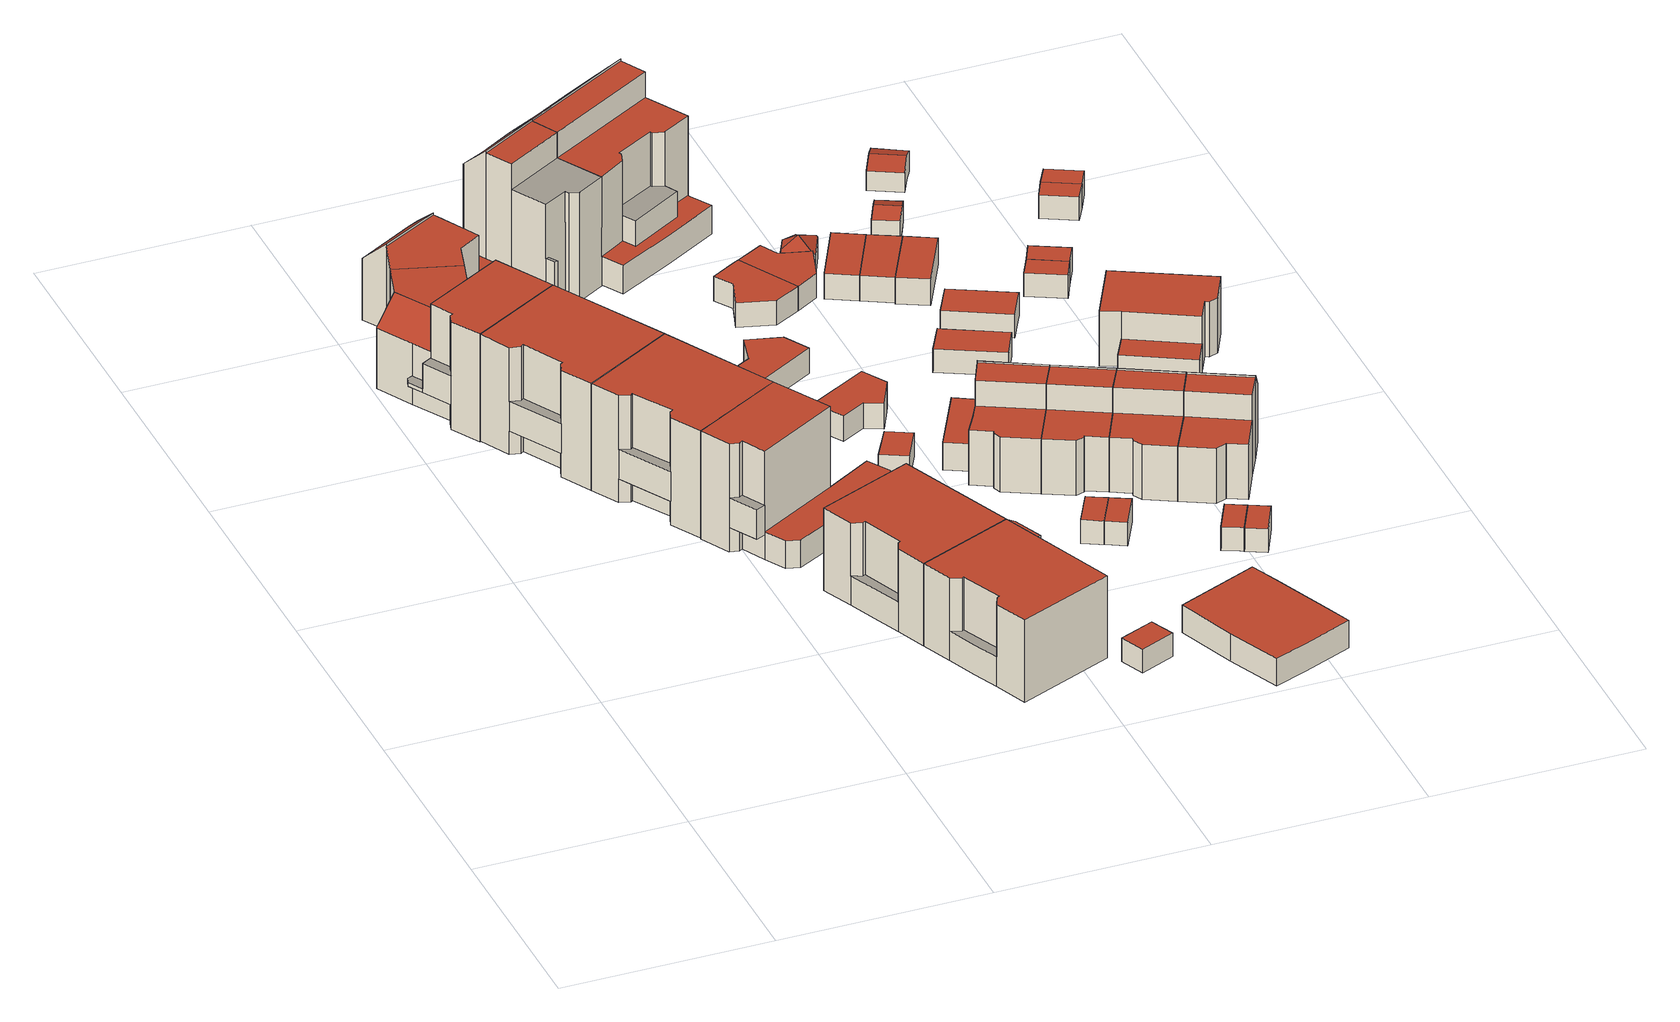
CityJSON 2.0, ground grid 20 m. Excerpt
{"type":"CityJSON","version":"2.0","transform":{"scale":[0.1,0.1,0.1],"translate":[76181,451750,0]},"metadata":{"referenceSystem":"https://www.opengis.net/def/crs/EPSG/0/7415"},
"CityObjects":{
"building1":{"type":"Building","attributes":{"Volume":1127.69,"Dakoppervlakte":120.77,"Muuroppervlakte":469.24,"Vloeroppervlakte":121.33,"hoogte_Z_max_in_m_NAP":11.77,"GEB_DOEL":"woonfunctie","dateOfConstruction":"1982-01-01","measuredHeight":10.97},"geometry":[{"type":"Solid","lod":"2","boundaries":[[[[0,1,2,3,4,5,6,7,8,9,10,11,12,13]],[[14,15,16,17,18,19,20,21]],[[22,23,24,25,26,27]],[[28,29,30,31,32]],[[33,34,35,36,37,38]],[[39,40,41,42,43,44,45]],[[46,47,48,49,50,51,52]],[[53,54,55,56,57]],[[44,43,29,20,11,10]],[[45,44,10,9]],[[9,8,24,39,45]],[[52,51,27,5,4]],[[52,4,3,46]],[[3,2,47,46]],[[25,24,8,7]],[[26,6,5,27]],[[49,23,22,50]],[[50,22,27,51]],[[2,1,55,54,47]],[[56,55,1,0,16,38]],[[21,20,29,28,35]],[[15,33,38,16]],[[33,15,14,34]],[[34,14,21,35]],[[36,35,28,32]],[[37,36,32,57,56,38]],[[48,47,54,53]],[[49,48,53,57,40,39,24,23]],[[40,57,32,31,41]],[[31,30,42,41]],[[42,30,29,43]],[[18,17,16,0,13]],[[20,19,12,11]],[[13,12,19,18]],[[7,6,26,25]]]],"semantics":{"surfaces":[{"type":"GroundSurface"},{"type":"OuterCeilingSurface"},{"type":"OuterFloorSurface"},{"type":"RoofSurface"},{"type":"WallSurface"}],"values":[[0,1,2,2,2,3,3,3,4,4,4,4,4,4,4,4,4,4,4,4,4,4,4,4,4,4,4,4,4,4,4,4,4,4,4]]}}]},
"building2":{"type":"Building","attributes":{"Volume":1275.59,"Dakoppervlakte":115.92,"Muuroppervlakte":490.89,"Vloeroppervlakte":115.92,"hoogte_Z_max_in_m_NAP":11.77,"GEB_DOEL":"woonfunctie","dateOfConstruction":"1982-01-01","measuredHeight":10.88},"geometry":[{"type":"Solid","lod":"2","boundaries":[[[[58,59,60,61,62,63,64,65,66,67]],[[68,69,70,71,72,73]],[[74,75,76,77,78,79]],[[44,80,81,82,83,84,85,86,87,45]],[[66,44,45,67]],[[65,73,75,80,44,66]],[[59,58,87,86]],[[87,58,67,45]],[[75,73,72,76]],[[80,75,74,81]],[[74,79,82,81]],[[78,83,82,79]],[[78,77,84,83]],[[84,77,76,85]],[[69,63,62,70]],[[64,63,69,68]],[[68,73,65,64]],[[61,60,72,71]],[[62,61,71,70]],[[85,76,72,60,59,86]]]],"semantics":{"surfaces":[{"type":"GroundSurface"},{"type":"OuterCeilingSurface"},{"type":"OuterFloorSurface"},{"type":"RoofSurface"},{"type":"WallSurface"}],"values":[[0,1,2,3,4,4,4,4,4,4,4,4,4,4,4,4,4,4,4,4]]}}]},
"building3":{"type":"Building","attributes":{"Volume":1245.16,"Dakoppervlakte":112.79,"Muuroppervlakte":485.67,"Vloeroppervlakte":112.79,"hoogte_Z_max_in_m_NAP":11.77,"GEB_DOEL":"woonfunctie","dateOfConstruction":"1982-01-01","measuredHeight":10.91},"geometry":[{"type":"Solid","lod":"2","boundaries":[[[[58,88,89,90,91,92,93,94,95,59]],[[96,97,98,99,100,101,102]],[[103,104,105,106,107,108,109]],[[86,110,111,112,113,114,115,116,117,87]],[[58,59,86,87]],[[95,98,106,110,86,59]],[[116,89,88,117]],[[117,88,58,87]],[[106,98,97,107]],[[110,106,105,111]],[[111,105,104,112]],[[109,113,112,104,103]],[[109,108,114,113]],[[107,115,114,108]],[[92,102,101,100,93]],[[100,99,94,93]],[[95,94,99,98]],[[97,96,91,90]],[[92,91,96,102]],[[116,115,107,97,90,89]]]],"semantics":{"surfaces":[{"type":"GroundSurface"},{"type":"OuterCeilingSurface"},{"type":"OuterFloorSurface"},{"type":"RoofSurface"},{"type":"WallSurface"}],"values":[[0,1,2,3,4,4,4,4,4,4,4,4,4,4,4,4,4,4,4,4]]}}]},
"building4":{"type":"Building","attributes":{"Volume":776.02,"Dakoppervlakte":104.14,"Muuroppervlakte":393.37,"Vloeroppervlakte":104.14,"hoogte_Z_max_in_m_NAP":11.77,"GEB_DOEL":"woonfunctie","dateOfConstruction":"1982-01-01","measuredHeight":10.94},"geometry":[{"type":"Solid","lod":"2","boundaries":[[[[118,119,120,121,122,123,124,125,126,127,128,129,130,131,132,133]],[[134,135,136,137,138]],[[139,140,141,142,143]],[[117,116,144,145,146,147,148]],[[149,150,151,152,153,154,155,156,157,158,159]],[[122,121,117,148,152]],[[120,116,117,121]],[[143,144,116,120,119,135]],[[152,151,123,122]],[[155,154,131,130]],[[126,125,149,159]],[[124,150,149,125]],[[150,124,123,151]],[[143,135,134,139]],[[138,153,140,139,134]],[[148,147,140,153,152]],[[144,143,142,145]],[[145,142,141,146]],[[141,140,147,146]],[[133,132,138,137]],[[137,136,118,133]],[[135,119,118,136]],[[154,153,138,132,131]],[[127,126,159,158,157,156,155,130,129,128]]]],"semantics":{"surfaces":[{"type":"GroundSurface"},{"type":"OuterCeilingSurface"},{"type":"OuterFloorSurface"},{"type":"RoofSurface"},{"type":"WallSurface"}],"values":[[0,1,2,3,3,4,4,4,4,4,4,4,4,4,4,4,4,4,4,4,4,4,4,4]]}}]},
"building5":{"type":"Building","attributes":{"Volume":1349.61,"Dakoppervlakte":141.58,"Muuroppervlakte":656.15,"Vloeroppervlakte":163.37,"hoogte_Z_max_in_m_NAP":14.6,"GEB_DOEL":"woonfunctie","dateOfConstruction":"1982-01-01","measuredHeight":13.87},"geometry":[{"type":"Solid","lod":"2","boundaries":[[[[160,161,162,163,164,165,166,167,168,169,170,171,172,173,174,175,176,177,178,179,180,181,182,183,184,185]],[[186,187,188,189,190,191,192,193,194,195]],[[27,26,196,197,198,199]],[[200,201,202,203,204,205,206]],[[207,208,209,210]],[[211,212,213,214,215,216,217,218,219,220,221,222]],[[52,51,223,224,225,226,227]],[[219,228,229,230,231,232,233,234,235,236,222,221,220]],[[237,238,239,240]],[[241,242,243,244,245]],[[246,247,248,249,250]],[[182,181,52,227]],[[181,180,27,51,52]],[[177,176,230,229]],[[232,231,230,176,175,174]],[[174,173,233,232]],[[27,180,179,26]],[[26,179,178,196]],[[197,196,178,177,229]],[[197,229,228,198]],[[205,204,170,169]],[[205,169,168,206]],[[168,167,200,206]],[[201,200,167,166]],[[173,172,209,208,233]],[[172,171,210,209]],[[203,207,210,171,170,204]],[[239,201,166,165,240]],[[243,242,217,193,185,184]],[[182,227,245,244,183]],[[165,164,246,250,240]],[[163,189,211,247,246,164]],[[211,189,188,212]],[[212,188,187,213]],[[186,214,213,187]],[[215,214,186,195]],[[216,215,195,194]],[[217,216,194,193]],[[211,222,248,247]],[[241,226,218,217,242]],[[250,249,237,240]],[[239,238,202,201]],[[235,234,207,203,202]],[[234,233,208,207]],[[202,238,237,236,235]],[[248,222,236,237,249]],[[51,27,199,223]],[[199,198,224,223]],[[219,225,224,198,228]],[[226,225,219,218]],[[245,227,226,241]],[[190,189,163,162]],[[192,160,185,193]],[[192,191,161,160]],[[190,162,161,191]],[[183,244,243,184]]]],"semantics":{"surfaces":[{"type":"GroundSurface"},{"type":"OuterCeilingSurface"},{"type":"OuterFloorSurface"},{"type":"RoofSurface"},{"type":"WallSurface"}],"values":[[0,1,2,2,2,2,3,3,3,3,3,4,4,4,4,4,4,4,4,4,4,4,4,4,4,4,4,4,4,4,4,4,4,4,4,4,4,4,4,4,4,4,4,4,4,4,4,4,4,4,4,4,4,4,4,4]]}}]},
"building6":{"type":"Building","attributes":{"Volume":985.12,"Dakoppervlakte":114.82,"Muuroppervlakte":378.46,"Vloeroppervlakte":119.73,"hoogte_Z_max_in_m_NAP":9.31,"GEB_DOEL":"woonfunctie","dateOfConstruction":"1982-01-01","measuredHeight":8.45},"geometry":[{"type":"Solid","lod":"2","boundaries":[[[[251,252,253,254,255,256,257]],[[258,259,260,261,262,263,264]],[[265,266,267,268,269,270,271,272,273,274]],[[257,273,272,251]],[[274,273,257,256]],[[255,265,274,256]],[[266,265,255,254,261]],[[263,262,261,254,253,252]],[[270,269,258,264]],[[264,263,271,270]],[[266,261,260,267]],[[260,259,268,267]],[[269,268,259,258]],[[271,263,252,251,272]]]],"semantics":{"surfaces":[{"type":"GroundSurface"},{"type":"OuterFloorSurface"},{"type":"RoofSurface"},{"type":"WallSurface"}],"values":[[0,1,2,3,3,3,3,3,3,3,3,3,3,3]]}}]},
"building7":{"type":"Building","attributes":{"Volume":991.6,"Dakoppervlakte":116.48,"Muuroppervlakte":378.32,"Vloeroppervlakte":121.43,"hoogte_Z_max_in_m_NAP":9.31,"GEB_DOEL":"woonfunctie","dateOfConstruction":"1982-01-01","measuredHeight":8.39},"geometry":[{"type":"Solid","lod":"2","boundaries":[[[[275,276,277,278,251,257,279]],[[280,281,282,283,284,285,286]],[[273,272,287,288,289,290,291,292,293,294]],[[276,275,293,292,286]],[[279,294,293,275]],[[294,279,257,273]],[[273,257,251,272]],[[286,285,284,278,277,276]],[[284,283,288,287]],[[283,282,289,288]],[[289,282,281,290]],[[290,281,280,291]],[[292,291,280,286]],[[251,278,284,287,272]]]],"semantics":{"surfaces":[{"type":"GroundSurface"},{"type":"OuterFloorSurface"},{"type":"RoofSurface"},{"type":"WallSurface"}],"values":[[0,1,2,3,3,3,3,3,3,3,3,3,3,3]]}}]},
"building8":{"type":"Building","attributes":{"Volume":47.93,"Dakoppervlakte":19.26,"Muuroppervlakte":44.83,"Vloeroppervlakte":19.26,"hoogte_Z_max_in_m_NAP":3.23,"GEB_DOEL":"onbekend","dateOfConstruction":"1982-01-01","measuredHeight":2.49},"geometry":[{"type":"Solid","lod":"2","boundaries":[[[[295,296,297,298,299]],[[300,301,302,303,304]],[[297,296,303,302]],[[296,295,304,303]],[[304,295,299,300]],[[302,301,300,299,298,297]]]],"semantics":{"surfaces":[{"type":"GroundSurface"},{"type":"RoofSurface"},{"type":"WallSurface"}],"values":[[0,1,2,2,2,2]]}}]},
"building9":{"type":"Building","attributes":{"Volume":20.73,"Dakoppervlakte":8.75,"Muuroppervlakte":28.39,"Vloeroppervlakte":8.75,"hoogte_Z_max_in_m_NAP":3.23,"GEB_DOEL":"onbekend","dateOfConstruction":"1982-01-01","measuredHeight":2.37},"geometry":[{"type":"Solid","lod":"2","boundaries":[[[[305,306,307,308]],[[309,310,311,312]],[[306,311,310,307]],[[306,305,312,311]],[[309,312,305,308]],[[309,308,307,310]]]],"semantics":{"surfaces":[{"type":"GroundSurface"},{"type":"RoofSurface"},{"type":"WallSurface"}],"values":[[0,1,2,2,2,2]]}}]},
"building10":{"type":"Building","attributes":{"Volume":20.84,"Dakoppervlakte":8.75,"Muuroppervlakte":28.55,"Vloeroppervlakte":8.75,"hoogte_Z_max_in_m_NAP":3.23,"GEB_DOEL":"onbekend","dateOfConstruction":"1982-01-01","measuredHeight":2.38},"geometry":[{"type":"Solid","lod":"2","boundaries":[[[[313,314,315,316]],[[317,309,312,318]],[[316,309,317,313]],[[315,312,309,316]],[[314,318,312,315]],[[313,317,318,314]]]],"semantics":{"surfaces":[{"type":"GroundSurface"},{"type":"RoofSurface"},{"type":"WallSurface"}],"values":[[0,1,2,2,2,2]]}}]},
"building11":{"type":"Building","attributes":{"Volume":20.43,"Dakoppervlakte":8.71,"Muuroppervlakte":28.12,"Vloeroppervlakte":8.71,"hoogte_Z_max_in_m_NAP":3.23,"GEB_DOEL":"onbekend","dateOfConstruction":"1982-01-01","measuredHeight":2.35},"geometry":[{"type":"Solid","lod":"2","boundaries":[[[[319,320,321,322]],[[323,324,325,326]],[[319,322,324,323]],[[322,321,325,324]],[[320,326,325,321]],[[319,323,326,320]]]],"semantics":{"surfaces":[{"type":"GroundSurface"},{"type":"RoofSurface"},{"type":"WallSurface"}],"values":[[0,1,2,2,2,2]]}}]},
"building12":{"type":"Building","attributes":{"Volume":20.98,"Dakoppervlakte":8.71,"Muuroppervlakte":28.89,"Vloeroppervlakte":8.71,"hoogte_Z_max_in_m_NAP":3.23,"GEB_DOEL":"onbekend","dateOfConstruction":"1982-01-01","measuredHeight":2.41},"geometry":[{"type":"Solid","lod":"2","boundaries":[[[[327,328,329,330]],[[331,332,325,324]],[[328,324,325,329]],[[328,327,331,324]],[[330,332,331,327]],[[329,325,332,330]]]],"semantics":{"surfaces":[{"type":"GroundSurface"},{"type":"RoofSurface"},{"type":"WallSurface"}],"values":[[0,1,2,2,2,2]]}}]},
"building13":{"type":"Building","attributes":{"Volume":21.94,"Dakoppervlakte":9.02,"Muuroppervlakte":29.69,"Vloeroppervlakte":9.02,"hoogte_Z_max_in_m_NAP":3.39,"GEB_DOEL":"onbekend","dateOfConstruction":"1982-01-01","measuredHeight":2.43},"geometry":[{"type":"Solid","lod":"2","boundaries":[[[[333,334,335,336]],[[337,338,339,340]],[[336,337,340,333]],[[336,335,338,337]],[[338,335,334,339]],[[339,334,333,340]]]],"semantics":{"surfaces":[{"type":"GroundSurface"},{"type":"RoofSurface"},{"type":"WallSurface"}],"values":[[0,1,2,2,2,2]]}}]},
"building14":{"type":"Building","attributes":{"Volume":17.97,"Dakoppervlakte":8.02,"Muuroppervlakte":25.83,"Vloeroppervlakte":9.73,"hoogte_Z_max_in_m_NAP":3.3,"GEB_DOEL":"onbekend","dateOfConstruction":"1982-01-01","measuredHeight":2.24},"geometry":[{"type":"Solid","lod":"2","boundaries":[[[[341,342,343,344,345]],[[346,347,348,349,350]],[[343,347,346,344]],[[342,348,347,343]],[[341,349,348,342]],[[349,341,345,350]],[[345,344,346,350]]]],"semantics":{"surfaces":[{"type":"GroundSurface"},{"type":"RoofSurface"},{"type":"WallSurface"}],"values":[[0,1,2,2,2,2,2]]}}]},
"building15":{"type":"Building","attributes":{"Volume":61.75,"Dakoppervlakte":24.5,"Muuroppervlakte":52.33,"Vloeroppervlakte":24.5,"hoogte_Z_max_in_m_NAP":3.37,"GEB_DOEL":"overige gebruiksfunctie","dateOfConstruction":"1982-01-01","measuredHeight":2.52},"geometry":[{"type":"Solid","lod":"2","boundaries":[[[[351,352,353,354,355,356]],[[357,358,359,360,361,362]],[[357,356,355,358]],[[354,353,360,359]],[[353,352,361,360]],[[351,362,361,352]],[[354,359,358,355]],[[351,356,357,362]]]],"semantics":{"surfaces":[{"type":"GroundSurface"},{"type":"RoofSurface"},{"type":"WallSurface"}],"values":[[0,1,2,2,2,2,2,2]]}}]},
"building16":{"type":"Building","attributes":{"Volume":23.13,"Dakoppervlakte":9.64,"Muuroppervlakte":30.21,"Vloeroppervlakte":9.64,"hoogte_Z_max_in_m_NAP":3.23,"GEB_DOEL":"onbekend","dateOfConstruction":"1982-01-01","measuredHeight":2.4},"geometry":[{"type":"Solid","lod":"2","boundaries":[[[[363,364,365,366]],[[367,368,369,370]],[[363,366,370,369]],[[366,365,367,370]],[[364,368,367,365]],[[368,364,363,369]]]],"semantics":{"surfaces":[{"type":"GroundSurface"},{"type":"RoofSurface"},{"type":"WallSurface"}],"values":[[0,1,2,2,2,2]]}}]},
"building17":{"type":"Building","attributes":{"Volume":57.09,"Dakoppervlakte":22.67,"Muuroppervlakte":50.82,"Vloeroppervlakte":22.67,"hoogte_Z_max_in_m_NAP":3.37,"GEB_DOEL":"overige gebruiksfunctie","dateOfConstruction":"1982-01-01","measuredHeight":2.52},"geometry":[{"type":"Solid","lod":"2","boundaries":[[[[371,372,373,374,375,376,377]],[[378,379,380,381,382,383,384]],[[374,373,384,383]],[[372,378,384,373]],[[371,377,380,379]],[[377,376,381,380]],[[376,375,382,381]],[[374,383,382,375]],[[371,379,378,372]]]],"semantics":{"surfaces":[{"type":"GroundSurface"},{"type":"RoofSurface"},{"type":"WallSurface"}],"values":[[0,1,2,2,2,2,2,2,2]]}}]},
"building18":{"type":"Building","attributes":{"Volume":1522.36,"Dakoppervlakte":148.66,"Muuroppervlakte":570.08,"Vloeroppervlakte":149.57,"hoogte_Z_max_in_m_NAP":14.6,"GEB_DOEL":"woonfunctie","dateOfConstruction":"1982-01-01","measuredHeight":13.76},"geometry":[{"type":"Solid","lod":"2","boundaries":[[[[385,386,387,388,389,390,391,392,393,394,395,396,397,398]],[[399,400,401,402,403,404]],[[405,406,407,408,409,410]],[[411,412,413,414,415,416,417,418,419,420]],[[200,421,422,423,424,425,426,427,428,201]],[[239,429,430,240]],[[246,250,431,432,433,434]],[[435,436,437,438,439,440,441,442,443,444]],[[394,441,200]],[[389,388,428,427,436]],[[395,394,200,201]],[[239,240,396,395,201]],[[429,428,388,387,430]],[[387,386,432,431,430]],[[385,399,409,433,432,386]],[[434,408,400,398,397,246]],[[240,250,246,397,396]],[[409,399,404,410]],[[410,404,403,405]],[[406,402,401,407]],[[407,401,400,408]],[[433,409,408,434]],[[430,431,250,240]],[[429,239,201,428]],[[389,436,435,390]],[[394,393,442,441]],[[390,435,444,391]],[[439,412,411,440]],[[413,412,439,438]],[[413,438,437,414]],[[200,441,440,411,420,421]],[[421,420,419,422]],[[422,419,418,423]],[[423,418,417,424]],[[424,417,416,425]],[[425,416,415,426]],[[415,414,437,436,427,426]],[[385,398,400,399]],[[402,406,405,403]],[[392,391,444,443,442,393]]]],"semantics":{"surfaces":[{"type":"GroundSurface"},{"type":"OuterCeilingSurface"},{"type":"OuterFloorSurface"},{"type":"RoofSurface"},{"type":"WallSurface"}],"values":[[0,1,2,2,3,3,3,3,4,4,4,4,4,4,4,4,4,4,4,4,4,4,4,4,4,4,4,4,4,4,4,4,4,4,4,4,4,4,4,4]]}}]},
"building19":{"type":"Building","attributes":{"Volume":63.37,"Dakoppervlakte":25.28,"Muuroppervlakte":53.12,"Vloeroppervlakte":25.28,"hoogte_Z_max_in_m_NAP":3.37,"GEB_DOEL":"overige gebruiksfunctie","dateOfConstruction":"1982-01-01","measuredHeight":2.51},"geometry":[{"type":"Solid","lod":"2","boundaries":[[[[445,446,447,448,449,450,451]],[[452,453,454,455,456,457,458]],[[445,451,458,457]],[[451,450,452,458]],[[449,448,454,453]],[[448,447,455,454]],[[447,446,456,455]],[[445,457,456,446]],[[449,453,452,450]]]],"semantics":{"surfaces":[{"type":"GroundSurface"},{"type":"RoofSurface"},{"type":"WallSurface"}],"values":[[0,1,2,2,2,2,2,2,2]]}}]},
"building20":{"type":"Building","attributes":{"Volume":17.6,"Dakoppervlakte":7.41,"Muuroppervlakte":26.96,"Vloeroppervlakte":7.41,"hoogte_Z_max_in_m_NAP":3.42,"GEB_DOEL":"onbekend","dateOfConstruction":"1982-01-01","measuredHeight":2.38},"geometry":[{"type":"Solid","lod":"2","boundaries":[[[[459,460,461,462,463,464]],[[465,466,467,468,469,470]],[[461,460,465,470]],[[467,466,465,460,459,464]],[[464,463,468,467]],[[463,462,461,470,469,468]]]],"semantics":{"surfaces":[{"type":"GroundSurface"},{"type":"RoofSurface"},{"type":"WallSurface"}],"values":[[0,1,2,2,2,2]]}}]},
"building21":{"type":"Building","attributes":{"Volume":281.37,"Dakoppervlakte":99.79,"Muuroppervlakte":113.86,"Vloeroppervlakte":99.79,"hoogte_Z_max_in_m_NAP":3.74,"GEB_DOEL":"onbekend","dateOfConstruction":"1982-01-01","measuredHeight":2.82},"geometry":[{"type":"Solid","lod":"2","boundaries":[[[[471,472,473,474,475,476,477,478]],[[479,480,481,482,483,484,485,486]],[[475,481,480,476]],[[475,474,482,481]],[[474,473,483,482]],[[477,476,480,479,486,485,471,478]],[[472,471,485,484,483,473]]]],"semantics":{"surfaces":[{"type":"GroundSurface"},{"type":"RoofSurface"},{"type":"WallSurface"}],"values":[[0,1,2,2,2,2,2]]}}]},
"building22":{"type":"Building","attributes":{"Volume":450.8,"Dakoppervlakte":83.28,"Muuroppervlakte":234.37,"Vloeroppervlakte":76.89,"hoogte_Z_max_in_m_NAP":9.31,"GEB_DOEL":"woonfunctie","dateOfConstruction":"1982-01-01","measuredHeight":8.44},"geometry":[{"type":"Solid","lod":"2","boundaries":[[[[487,488,489,490,491,492,493,494,495,496,497,498]],[[499,500,501,502,503,504,505,506]],[[507,508,509,510,511,512]],[[513,514,515,516]],[[517,518,519,520]],[[504,495,494,505]],[[506,505,494,493]],[[492,499,506,493]],[[502,501,507,498,497]],[[502,497,496,503]],[[489,488,511,510]],[[488,487,512,511]],[[498,507,512,487]],[[515,514,499,492,491]],[[515,491,490,517,520]],[[490,489,510,518,517]],[[520,519,516,515]],[[509,508,500,513,516]],[[519,518,510,509,516]],[[500,508,507,501]],[[499,514,513,500]],[[495,504,503,496]]]],"semantics":{"surfaces":[{"type":"GroundSurface"},{"type":"RoofSurface"},{"type":"WallSurface"}],"values":[[0,1,1,1,1,2,2,2,2,2,2,2,2,2,2,2,2,2,2,2,2,2]]}}]},
"building23":{"type":"Building","attributes":{"Volume":18.2,"Dakoppervlakte":7.41,"Muuroppervlakte":27.89,"Vloeroppervlakte":7.41,"hoogte_Z_max_in_m_NAP":3.42,"GEB_DOEL":"onbekend","dateOfConstruction":"1982-01-01","measuredHeight":2.46},"geometry":[{"type":"Solid","lod":"2","boundaries":[[[[461,460,521,522]],[[470,523,524,465]],[[521,460,465,524]],[[460,461,470,465]],[[522,523,470,461]],[[522,521,524,523]]]],"semantics":{"surfaces":[{"type":"GroundSurface"},{"type":"RoofSurface"},{"type":"WallSurface"}],"values":[[0,1,2,2,2,2]]}}]},
"building24":{"type":"Building","attributes":{"Volume":59.03,"Dakoppervlakte":23.51,"Muuroppervlakte":51.4,"Vloeroppervlakte":23.51,"hoogte_Z_max_in_m_NAP":3.37,"GEB_DOEL":"overige gebruiksfunctie","dateOfConstruction":"1982-01-01","measuredHeight":2.51},"geometry":[{"type":"Solid","lod":"2","boundaries":[[[[451,525,526,527,528,445]],[[529,458,457,530,531,532]],[[458,451,445,457]],[[528,527,531,530]],[[526,532,531,527]],[[525,529,532,526]],[[445,528,530,457]],[[525,451,458,529]]]],"semantics":{"surfaces":[{"type":"GroundSurface"},{"type":"RoofSurface"},{"type":"WallSurface"}],"values":[[0,1,2,2,2,2,2,2]]}}]},
"building25":{"type":"Building","attributes":{"Volume":365.41,"Dakoppervlakte":60.41,"Muuroppervlakte":210.33,"Vloeroppervlakte":54.46,"hoogte_Z_max_in_m_NAP":9.31,"GEB_DOEL":"woonfunctie","dateOfConstruction":"1982-01-01","measuredHeight":8.37},"geometry":[{"type":"Solid","lod":"2","boundaries":[[[[493,492,491,490,533,534,535,536,537,538,539]],[[499,506,540,541,542,543,544]],[[545,546,515,514]],[[547,548,517,520]],[[543,536,535,544]],[[499,492,493,506]],[[539,538,541,540]],[[541,538,537,542]],[[543,542,537,536]],[[546,545,544,535,534]],[[499,514,515,491,492]],[[534,533,548,547,546]],[[533,490,517,548]],[[515,520,517,490,491]],[[547,520,515,546]],[[544,545,514,499]],[[493,539,540,506]]]],"semantics":{"surfaces":[{"type":"GroundSurface"},{"type":"RoofSurface"},{"type":"WallSurface"}],"values":[[0,1,1,1,2,2,2,2,2,2,2,2,2,2,2,2,2]]}}]},
"building26":{"type":"Building","attributes":{"Volume":19.15,"Dakoppervlakte":9.01,"Muuroppervlakte":24.01,"Vloeroppervlakte":7.66,"hoogte_Z_max_in_m_NAP":3.88,"GEB_DOEL":"onbekend","dateOfConstruction":"1982-01-01","measuredHeight":3.08},"geometry":[{"type":"Solid","lod":"2","boundaries":[[[[549,550,551,552,553,554,555,556]],[[557,558,559]],[[559,558,560]],[[561,559,562,563]],[[560,562,559]],[[564,565,557,559,561]],[[550,560,558,551]],[[560,550,549,556,563,562]],[[563,556,555,554,564,561]],[[565,564,554,553]],[[557,565,553,552]],[[552,551,558,557]]]],"semantics":{"surfaces":[{"type":"GroundSurface"},{"type":"RoofSurface"},{"type":"WallSurface"}],"values":[[0,1,1,1,1,1,2,2,2,2,2,2]]}}]},
"building27":{"type":"Building","attributes":{"Volume":50.56,"Dakoppervlakte":19.81,"Muuroppervlakte":48.57,"Vloeroppervlakte":19.81,"hoogte_Z_max_in_m_NAP":3.37,"GEB_DOEL":"overige gebruiksfunctie","dateOfConstruction":"1982-01-01","measuredHeight":2.55},"geometry":[{"type":"Solid","lod":"2","boundaries":[[[[566,567,568,569]],[[570,571,572,573]],[[570,567,566,571]],[[569,572,571,566]],[[569,568,573,572]],[[568,567,570,573]]]],"semantics":{"surfaces":[{"type":"GroundSurface"},{"type":"RoofSurface"},{"type":"WallSurface"}],"values":[[0,1,2,2,2,2]]}}]},
"building28":{"type":"Building","attributes":{"Volume":50.18,"Dakoppervlakte":20.34,"Muuroppervlakte":47.41,"Vloeroppervlakte":20.34,"hoogte_Z_max_in_m_NAP":3.32,"GEB_DOEL":"overige gebruiksfunctie","dateOfConstruction":"1982-01-01","measuredHeight":2.47},"geometry":[{"type":"Solid","lod":"2","boundaries":[[[[574,575,576,577]],[[578,579,580,581]],[[574,577,579,578]],[[577,576,580,579]],[[576,575,581,580]],[[574,578,581,575]]]],"semantics":{"surfaces":[{"type":"GroundSurface"},{"type":"RoofSurface"},{"type":"WallSurface"}],"values":[[0,1,2,2,2,2]]}}]},
"building29":{"type":"Building","attributes":{"Volume":17.2,"Dakoppervlakte":7.21,"Muuroppervlakte":26.62,"Vloeroppervlakte":7.21,"hoogte_Z_max_in_m_NAP":3.42,"GEB_DOEL":"onbekend","dateOfConstruction":"1982-01-01","measuredHeight":2.38},"geometry":[{"type":"Solid","lod":"2","boundaries":[[[[582,583,584,585,586,587]],[[588,589,590,591,592,593]],[[587,586,592,591]],[[588,593,592,586,585,584]],[[584,583,589,588]],[[587,591,590,589,583,582]]]],"semantics":{"surfaces":[{"type":"GroundSurface"},{"type":"RoofSurface"},{"type":"WallSurface"}],"values":[[0,1,2,2,2,2]]}}]},
"building30":{"type":"Building","attributes":{"Volume":17.28,"Dakoppervlakte":7.21,"Muuroppervlakte":26.75,"Vloeroppervlakte":7.21,"hoogte_Z_max_in_m_NAP":3.42,"GEB_DOEL":"onbekend","dateOfConstruction":"1982-01-01","measuredHeight":2.4},"geometry":[{"type":"Solid","lod":"2","boundaries":[[[[594,595,584,583]],[[596,589,588,597]],[[594,583,589,596]],[[583,584,588,589]],[[588,584,595,597]],[[597,595,594,596]]]],"semantics":{"surfaces":[{"type":"GroundSurface"},{"type":"RoofSurface"},{"type":"WallSurface"}],"values":[[0,1,2,2,2,2]]}}]},
"building31":{"type":"Building","attributes":{"Volume":390.07,"Dakoppervlakte":64.29,"Muuroppervlakte":216.94,"Vloeroppervlakte":58.01,"hoogte_Z_max_in_m_NAP":9.31,"GEB_DOEL":"woonfunctie","dateOfConstruction":"1982-01-01","measuredHeight":8.39},"geometry":[{"type":"Solid","lod":"2","boundaries":[[[[598,599,536,535,534,533,600,601,602,603,604]],[[605,606,607,608,544,543,609]],[[610,611,546,545]],[[612,613,548,547]],[[603,602,608,607]],[[544,535,536,543]],[[599,598,605,609]],[[605,598,604,606]],[[603,607,606,604]],[[611,610,608,602,601]],[[534,535,544,545,546]],[[612,611,601,600,613]],[[548,613,600,533]],[[547,548,533,534,546]],[[612,547,546,611]],[[545,544,608,610]],[[609,543,536,599]]]],"semantics":{"surfaces":[{"type":"GroundSurface"},{"type":"RoofSurface"},{"type":"WallSurface"}],"values":[[0,1,1,1,2,2,2,2,2,2,2,2,2,2,2,2,2]]}}]},
"building32":{"type":"Building","attributes":{"Volume":50.44,"Dakoppervlakte":19.57,"Muuroppervlakte":48.87,"Vloeroppervlakte":19.57,"hoogte_Z_max_in_m_NAP":3.37,"GEB_DOEL":"overige gebruiksfunctie","dateOfConstruction":"1982-01-01","measuredHeight":2.58},"geometry":[{"type":"Solid","lod":"2","boundaries":[[[[614,567,566,615]],[[571,570,616,617]],[[566,567,570,571]],[[567,614,616,570]],[[614,615,617,616]],[[566,571,617,615]]]],"semantics":{"surfaces":[{"type":"GroundSurface"},{"type":"RoofSurface"},{"type":"WallSurface"}],"values":[[0,1,2,2,2,2]]}}]},
"building33":{"type":"Building","attributes":{"Volume":53.22,"Dakoppervlakte":19.95,"Muuroppervlakte":50.92,"Vloeroppervlakte":19.95,"hoogte_Z_max_in_m_NAP":3.37,"GEB_DOEL":"overige gebruiksfunctie","dateOfConstruction":"1982-01-01","measuredHeight":2.67},"geometry":[{"type":"Solid","lod":"2","boundaries":[[[[618,619,620,621]],[[616,622,623,617]],[[618,621,622,616]],[[621,620,623,622]],[[619,617,623,620]],[[619,618,616,617]]]],"semantics":{"surfaces":[{"type":"GroundSurface"},{"type":"RoofSurface"},{"type":"WallSurface"}],"values":[[0,1,2,2,2,2]]}}]},
"building34":{"type":"Building","attributes":{"Volume":53.51,"Dakoppervlakte":21.68,"Muuroppervlakte":48.39,"Vloeroppervlakte":21.68,"hoogte_Z_max_in_m_NAP":3.32,"GEB_DOEL":"onbekend","dateOfConstruction":"1982-01-01","measuredHeight":2.47},"geometry":[{"type":"Solid","lod":"2","boundaries":[[[[624,625,626,627,628]],[[629,630,631,632,633]],[[626,625,629,633]],[[629,625,624,630]],[[630,624,628,627,632,631]],[[626,633,632,627]]]],"semantics":{"surfaces":[{"type":"GroundSurface"},{"type":"RoofSurface"},{"type":"WallSurface"}],"values":[[0,1,2,2,2,2]]}}]},
"building35":{"type":"Building","attributes":{"Volume":381.13,"Dakoppervlakte":62.77,"Muuroppervlakte":214.58,"Vloeroppervlakte":56.66,"hoogte_Z_max_in_m_NAP":9.31,"GEB_DOEL":"woonfunctie","dateOfConstruction":"1982-01-01","measuredHeight":8.4},"geometry":[{"type":"Solid","lod":"2","boundaries":[[[[634,635,636,637,603,602,601,600,638,639,640]],[[608,607,641,642,643,644,645]],[[610,646,647,611]],[[648,649,613,612]],[[643,635,634,644]],[[644,634,640,645]],[[641,607,603,637]],[[637,636,642,641]],[[635,643,642,636]],[[610,611,601,602,608]],[[640,639,647,646,645]],[[638,600,613,649]],[[611,612,613,600,601]],[[639,638,649,648,647]],[[648,612,611,647]],[[646,610,608,645]],[[608,602,603,607]]]],"semantics":{"surfaces":[{"type":"GroundSurface"},{"type":"RoofSurface"},{"type":"WallSurface"}],"values":[[0,1,1,1,2,2,2,2,2,2,2,2,2,2,2,2,2]]}}]},
"building36":{"type":"Building","attributes":{"Volume":18.42,"Dakoppervlakte":8.37,"Muuroppervlakte":25.07,"Vloeroppervlakte":7.84,"hoogte_Z_max_in_m_NAP":3.39,"GEB_DOEL":"onbekend","dateOfConstruction":"1982-01-01","measuredHeight":2.64},"geometry":[{"type":"Solid","lod":"2","boundaries":[[[[650,651,652,653,654,655]],[[656,657,658,659]],[[658,660,661,659]],[[657,656,651,650]],[[653,661,660,654]],[[661,653,652,659]],[[654,660,658,657,650,655]],[[652,651,656,659]]]],"semantics":{"surfaces":[{"type":"GroundSurface"},{"type":"RoofSurface"},{"type":"WallSurface"}],"values":[[0,1,1,2,2,2,2,2]]}}]},
"building37":{"type":"Building","attributes":{"Volume":18.27,"Dakoppervlakte":7.91,"Muuroppervlakte":27.07,"Vloeroppervlakte":7.91,"hoogte_Z_max_in_m_NAP":3.26,"GEB_DOEL":"onbekend","dateOfConstruction":"1982-01-01","measuredHeight":2.31},"geometry":[{"type":"Solid","lod":"2","boundaries":[[[[662,663,664,665]],[[666,667,668,669]],[[662,665,667,666]],[[665,664,668,667]],[[668,664,663,669]],[[662,666,669,663]]]],"semantics":{"surfaces":[{"type":"GroundSurface"},{"type":"RoofSurface"},{"type":"WallSurface"}],"values":[[0,1,2,2,2,2]]}}]},
"building38":{"type":"Building","attributes":{"Volume":26.02,"Dakoppervlakte":11.62,"Muuroppervlakte":29.6,"Vloeroppervlakte":11.25,"hoogte_Z_max_in_m_NAP":3.39,"GEB_DOEL":"onbekend","dateOfConstruction":"1982-01-01","measuredHeight":2.53},"geometry":[{"type":"Solid","lod":"2","boundaries":[[[[670,671,672,673,674,675]],[[676,677,678,679]],[[680,679,678,681]],[[673,672,677,676]],[[675,680,681,670]],[[674,679,680,675]],[[677,672,671,670,681,678]],[[674,673,676,679]]]],"semantics":{"surfaces":[{"type":"GroundSurface"},{"type":"RoofSurface"},{"type":"WallSurface"}],"values":[[0,1,1,2,2,2,2,2]]}}]},
"building39":{"type":"Building","attributes":{"Volume":18.98,"Dakoppervlakte":7.91,"Muuroppervlakte":28.11,"Vloeroppervlakte":7.91,"hoogte_Z_max_in_m_NAP":3.26,"GEB_DOEL":"onbekend","dateOfConstruction":"1982-01-01","measuredHeight":2.4},"geometry":[{"type":"Solid","lod":"2","boundaries":[[[[682,663,662,683]],[[666,669,684,685]],[[663,682,684,669]],[[683,685,684,682]],[[685,683,662,666]],[[662,663,669,666]]]],"semantics":{"surfaces":[{"type":"GroundSurface"},{"type":"RoofSurface"},{"type":"WallSurface"}],"values":[[0,1,2,2,2,2]]}}]},
"building40":{"type":"Building","attributes":{"Volume":379.26,"Dakoppervlakte":76.41,"Muuroppervlakte":192.18,"Vloeroppervlakte":76.41,"hoogte_Z_max_in_m_NAP":6.44,"GEB_DOEL":"woonfunctie","dateOfConstruction":"1982-01-01","measuredHeight":5.6},"geometry":[{"type":"Solid","lod":"2","boundaries":[[[[686,687,688,689,690,691,692,693,694,695,696]],[[697,698,699,700,701,702,703,704,705]],[[706,707,708,709]],[[705,704,688,687]],[[698,697,686,696,709]],[[699,708,693,692,700]],[[701,700,692,691]],[[691,690,702,701]],[[702,690,689,688,704,703]],[[709,696,695,706]],[[706,695,694,707]],[[707,694,693,708]],[[698,709,708,699]],[[705,687,686,697]]]],"semantics":{"surfaces":[{"type":"GroundSurface"},{"type":"RoofSurface"},{"type":"WallSurface"}],"values":[[0,1,1,2,2,2,2,2,2,2,2,2,2,2]]}}]},
"building41":{"type":"Building","attributes":{"Volume":17.09,"Dakoppervlakte":7.17,"Muuroppervlakte":26.49,"Vloeroppervlakte":7.17,"hoogte_Z_max_in_m_NAP":3.26,"GEB_DOEL":"onbekend","dateOfConstruction":"1982-01-01","measuredHeight":2.38},"geometry":[{"type":"Solid","lod":"2","boundaries":[[[[710,711,712,713]],[[714,715,716,717]],[[710,713,715,714]],[[713,712,716,715]],[[711,717,716,712]],[[710,714,717,711]]]],"semantics":{"surfaces":[{"type":"GroundSurface"},{"type":"RoofSurface"},{"type":"WallSurface"}],"values":[[0,1,2,2,2,2]]}}]},
"building42":{"type":"Building","attributes":{"Volume":17.22,"Dakoppervlakte":7.17,"Muuroppervlakte":26.69,"Vloeroppervlakte":7.17,"hoogte_Z_max_in_m_NAP":3.26,"GEB_DOEL":"onbekend","dateOfConstruction":"1982-01-01","measuredHeight":2.4},"geometry":[{"type":"Solid","lod":"2","boundaries":[[[[718,711,710,719]],[[714,717,720,721]],[[711,718,720,717]],[[719,721,720,718]],[[721,719,710,714]],[[710,711,717,714]]]],"semantics":{"surfaces":[{"type":"GroundSurface"},{"type":"RoofSurface"},{"type":"WallSurface"}],"values":[[0,1,2,2,2,2]]}}]}
},
"vertices":[
[23,689,8],[4,723,8],[25,735,8],[26,736,8],[36,772,8],[97,754,8],[113,750,8],[105,724,8],[110,715,8],[141,661,8],[55,613,8],[39,640,8],[42,649,8],[45,651,8],[16,681,33],[18,687,33],[23,689,33],[32,673,33],[45,651,33],[42,649,33],[39,640,33],[24,667,33],[89,726,37],[99,709,37],[110,715,37],[105,724,37],[113,750,37],[97,754,37],[24,667,63],[39,640,63],[42,649,63],[45,651,63],[33,672,63],[18,687,37],[16,681,37],[24,667,37],[33,672,37],[32,673,37],[23,689,37],[110,715,118],[33,672,118],[45,651,118],[42,649,118],[39,640,118],[55,613,118],[141,661,118],[26,736,92],[25,735,92],[55,684,92],[99,709,92],[89,726,92],[97,754,92],[36,772,92],[55,684,94],[25,735,94],[4,723,70],[23,689,70],[33,672,70],
[201,555,9],[114,506,9],[98,535,9],[101,544,9],[104,546,9],[83,584,9],[80,582,9],[70,584,9],[55,613,9],[141,661,9],[80,582,33],[83,584,33],[104,546,33],[101,544,33],[98,535,33],[70,584,33],[80,582,63],[70,584,63],[98,535,63],[101,544,63],[104,546,63],[83,584,63],[70,584,118],[80,582,118],[83,584,118],[104,546,118],[101,544,118],[98,535,118],[114,506,118],[201,555,118],
[259,451,9],[173,403,9],[157,431,9],[160,440,9],[163,442,9],[141,479,9],[139,477,9],[129,480,9],[160,440,33],[157,431,33],[129,480,33],[139,477,33],[141,479,33],[152,460,33],[163,442,33],[152,460,63],[141,479,63],[139,477,63],[129,480,63],[157,431,63],[160,440,63],[163,442,63],[129,480,118],[139,477,118],[141,479,118],[163,442,118],[160,440,118],[157,431,118],[173,403,118],[259,451,118],
[197,373,8],[188,375,8],[173,403,8],[259,451,8],[290,397,8],[334,423,8],[347,402,8],[343,390,8],[341,388,8],[317,375,8],[278,353,8],[262,344,8],[236,330,8],[223,333,8],[212,353,8],[200,375,8],[203,349,33],[188,375,33],[197,373,33],[200,375,33],[212,353,33],[203,349,63],[212,353,63],[200,375,63],[197,373,63],[188,375,63],[188,375,118],[197,373,118],[200,375,118],[212,353,118],[290,397,118],[343,390,36],[347,402,36],[334,423,36],[290,397,36],[212,353,36],[223,333,36],[236,330,36],[262,344,36],[278,353,36],[317,375,36],[341,388,36],
[104,833,7],[114,838,7],[112,843,7],[161,871,7],[193,889,7],[205,867,7],[218,843,7],[242,801,7],[216,786,7],[207,789,7],[205,792,7],[185,780,7],[190,772,7],[187,771,7],[161,756,7],[156,765,7],[143,788,7],[133,782,7],[120,775,7],[113,750,7],[97,754,7],[36,772,7],[46,806,7],[33,828,7],[89,860,7],[94,852,7],[123,862,33],[153,877,33],[158,876,33],[161,871,33],[112,843,33],[114,838,33],[104,833,33],[94,852,33],[103,857,33],[111,855,33],[120,775,37],[133,782,37],[126,793,37],[104,780,37],[242,801,118],[218,843,118],[164,812,118],[182,779,118],[205,792,118],[207,789,118],[216,786,118],[182,779,63],[187,771,63],[190,772,63],[185,780,63],[161,871,36],[158,876,36],[153,877,36],[123,862,36],[111,855,36],[103,857,36],[94,852,36],[102,837,36],[104,833,36],[114,838,36],[112,843,36],[138,858,36],[104,780,92],[126,793,92],[104,833,92],[102,837,92],[46,806,92],[126,793,36],[133,782,36],[143,788,36],[156,765,36],[161,756,36],[187,771,36],[182,779,36],[164,812,36],[150,836,36],[150,836,144],[164,812,144],[218,843,144],[205,867,144],[102,837,94],[94,852,79],[89,860,70],[33,828,70],[46,806,94],[193,889,122],[161,871,121],[138,858,122],[150,836,146],[205,867,146],
[287,176,9],[275,205,9],[264,231,9],[253,258,9],[240,288,9],[331,326,9],[378,214,9],[281,215,39],[265,255,39],[262,254,39],[253,258,39],[264,231,39],[275,205,39],[279,214,39],[240,288,93],[253,258,93],[262,254,93],[265,255,93],[281,215,93],[279,214,93],[275,205,93],[287,176,93],[378,214,93],[331,326,93],
[334,62,9],[321,94,9],[311,118,9],[299,147,9],[425,100,9],[325,103,39],[328,105,39],[311,144,39],[309,143,39],[299,147,39],[311,118,39],[321,94,39],[299,147,93],[309,143,93],[311,144,93],[328,105,93],[325,103,93],[321,94,93],[334,62,93],[425,100,93],
[226,709,7],[195,691,7],[168,739,7],[171,741,7],[198,756,7],[198,756,32],[171,741,32],[168,739,32],[195,691,32],[226,709,32],
[216,634,9],[204,656,9],[235,672,9],[247,650,9],[247,650,32],[235,672,32],[204,656,32],[216,634,32],
[259,628,8],[228,611,8],[216,634,8],[247,650,8],[259,628,32],[228,611,32],
[263,549,9],[293,567,9],[306,545,9],[275,528,9],[263,549,32],[275,528,32],[306,545,32],[293,567,32],
[287,506,8],[275,528,8],[306,545,8],[318,524,8],[287,506,32],[318,524,32],
[467,103,10],[477,80,10],[444,66,10],[434,89,10],[434,89,34],[444,66,34],[477,80,34],[467,103,34],
[395,288,11],[414,297,11],[418,293,11],[430,264,11],[409,256,11],[430,264,33],[418,293,33],[414,297,33],[395,288,33],[409,256,33],
[299,575,8],[284,602,8],[301,611,8],[308,640,8],[341,631,8],[355,607,8],[355,607,34],[341,631,34],[308,640,34],[301,611,34],[284,602,34],[299,575,34],
[390,454,8],[373,422,8],[349,434,8],[367,466,8],[349,434,32],[373,422,32],[390,454,32],[367,466,32],
[383,557,8],[397,533,8],[394,527,8],[382,503,8],[366,511,8],[343,498,8],[326,526,8],[397,533,34],[383,557,34],[326,526,34],[343,498,34],[366,511,34],[382,503,34],[394,527,34],
[266,930,8],[297,947,8],[310,926,8],[323,902,8],[346,862,8],[347,860,8],[359,840,8],[305,809,8],[254,781,8],[242,801,8],[218,843,8],[205,867,8],[193,889,8],[225,906,8],[266,930,33],[225,906,33],[222,911,33],[223,916,33],[257,936,33],[263,934,33],[257,936,36],[223,916,36],[222,911,36],[225,906,36],[266,930,36],[263,934,36],[268,817,63],[275,805,63],[325,834,63],[318,847,63],[318,846,63],[308,849,63],[307,851,63],[270,830,63],[271,828,63],[268,818,63],[268,818,118],[271,828,118],[270,830,118],[307,851,118],[308,849,118],[318,846,118],[346,862,118],[323,902,118],[323,902,144],[310,926,144],[310,926,146],[297,947,121],[266,930,121],[225,906,122],[347,860,37],[346,862,37],[318,847,37],[325,834,37],[275,805,37],[268,817,37],[242,801,37],[254,781,37],[305,809,37],[359,840,37],
[382,700,9],[357,686,9],[323,696,9],[332,724,9],[321,741,9],[344,754,9],[350,757,9],[344,754,34],[321,741,34],[332,724,34],[323,696,34],[357,686,34],[382,700,34],[350,757,34],
[501,298,10],[505,296,10],[488,264,10],[484,265,10],[470,273,10],[487,305,10],[505,296,34],[501,298,34],[487,305,34],[470,273,34],[484,265,34],[488,264,34],
[622,38,9],[574,18,9],[543,6,9],[521,57,9],[499,113,9],[577,146,9],[588,120,9],[614,58,9],[588,120,37],[577,146,37],[499,113,37],[521,57,37],[543,6,37],[574,18,37],[622,38,37],[614,58,37],
[404,424,9],[437,486,9],[459,474,9],[514,446,9],[502,423,9],[489,399,9],[468,358,9],[437,374,9],[434,382,9],[435,384,9],[416,394,9],[427,412,9],[489,399,65],[435,427,65],[427,412,65],[416,394,65],[435,384,65],[434,382,65],[437,374,65],[468,358,65],[427,412,37],[435,427,37],[447,452,37],[459,474,37],[437,486,37],[404,424,37],[435,427,91],[489,399,91],[502,423,91],[447,452,91],[514,446,68],[459,474,68],[447,452,93],[502,423,93],
[523,287,10],[506,254,10],[506,254,34],[523,287,34],
[376,771,9],[385,754,9],[414,746,9],[404,713,9],[376,771,34],[404,713,34],[414,746,34],[385,754,34],
[564,420,9],[553,397,9],[540,373,9],[523,339,9],[504,349,9],[503,347,9],[495,345,9],[495,345,65],[503,347,65],[504,349,65],[523,339,65],[540,373,65],[540,373,91],[553,397,91],[553,397,93],[564,420,68],
[391,762,8],[398,776,8],[412,780,8],[428,773,8],[429,772,8],[417,747,8],[415,748,8],[390,760,8],[428,773,30],[412,780,31],[409,767,39],[398,776,31],[415,748,30],[391,762,31],[390,760,30],[417,747,29],[429,772,29],
[466,753,8],[437,696,8],[410,710,8],[439,767,8],[437,696,34],[466,753,34],[439,767,34],[410,710,34],
[468,596,9],[525,567,9],[511,539,9],[453,568,9],[468,596,33],[453,568,33],[511,539,33],[525,567,33],
[608,242,10],[611,241,10],[595,209,10],[592,211,10],[577,218,10],[593,250,10],[595,209,34],[611,241,34],[608,242,34],[593,250,34],[577,218,34],[592,211,34],
[629,232,10],[613,200,10],[629,232,34],[613,200,34],
[540,327,9],[541,330,9],[618,392,9],[606,369,9],[594,345,9],[572,304,9],[545,318,9],[540,327,65],[545,318,65],[572,304,65],[594,345,65],[541,330,65],[594,345,91],[606,369,91],[606,369,93],[618,392,68],
[464,682,8],[494,739,8],[464,682,34],[494,739,34],
[464,682,7],[494,739,7],[521,725,7],[491,668,7],[491,668,34],[521,725,34],
[538,592,9],[481,621,9],[497,651,9],[554,622,9],[551,617,9],[481,621,33],[538,592,33],[551,617,33],[554,622,33],[497,651,33],
[629,284,9],[612,293,9],[611,292,9],[601,289,9],[670,365,9],[659,342,9],[646,318,9],[601,289,65],[611,292,65],[612,293,65],[629,284,65],[646,318,65],[646,318,91],[659,342,91],[659,342,93],[670,365,68],
[504,770,8],[482,781,8],[489,794,8],[496,809,8],[518,798,8],[511,783,8],[482,781,28],[504,770,28],[511,783,34],[489,794,34],[518,798,28],[496,809,28],
[579,668,9],[612,651,9],[603,632,9],[569,649,9],[579,668,33],[569,649,33],[603,632,33],[612,651,33],
[551,866,9],[544,854,9],[535,837,9],[506,852,9],[515,869,9],[522,882,9],[506,852,29],[535,837,29],[544,854,34],[515,869,34],[522,882,30],[551,866,30],
[622,670,9],[588,687,9],[622,670,33],[588,687,33],
[589,526,8],[618,582,8],[705,537,8],[704,534,8],[690,507,8],[681,504,8],[678,506,8],[667,485,8],[656,463,8],[594,496,8],[606,518,8],[589,526,64],[606,518,64],[667,485,64],[678,506,64],[681,504,64],[690,507,64],[704,534,64],[705,537,64],[618,582,64],[594,496,36],[656,463,36],[667,485,36],[606,518,36],
[635,775,9],[667,759,9],[657,741,9],[626,757,9],[635,775,33],[626,757,33],[657,741,33],[667,759,33],
[676,777,9],[645,793,9],[676,777,33],[645,793,33]
]}
